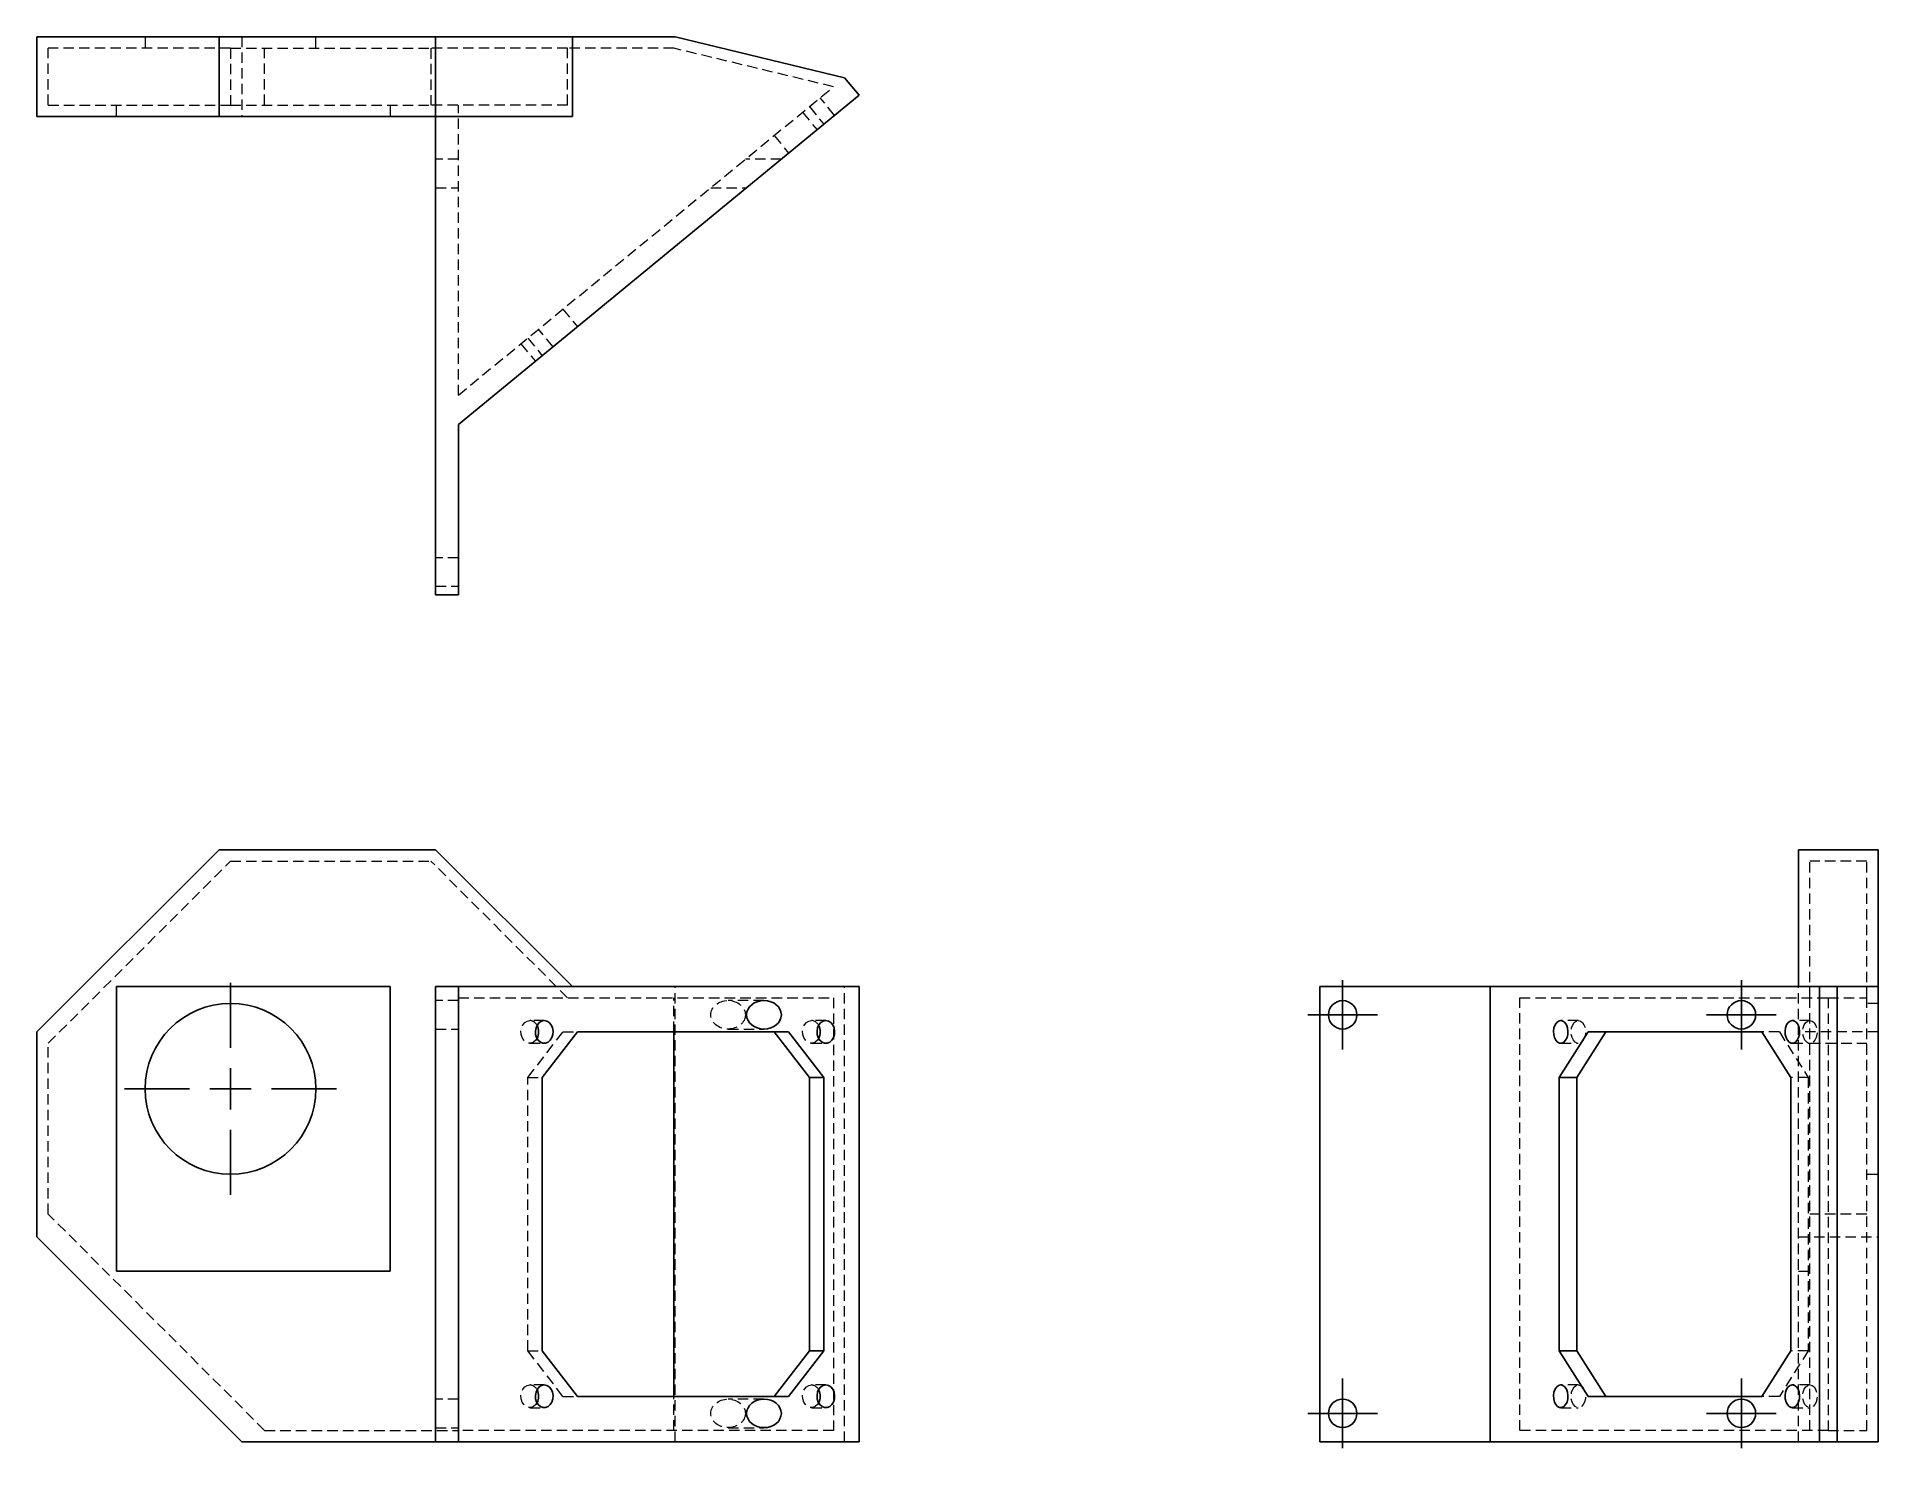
# Model space of a CAD drawing. Header units: millimetres. Extents: x 33 to 257, y 20 to 192.
import ezdxf

# ---------------------------------------------------------------- set-up
doc = ezdxf.new("R2010")
doc.units = ezdxf.units.MM
doc.linetypes.add('HIDDEN', pattern=[1.905, 1.27, -0.635])
doc.layers.add('10', color=7, linetype='Continuous')

# ---------------------------------------------------------------- blocks, each defined once
blk = doc.blocks.new('SW_CENTERMARKSYMBOL_0')
at = {"layer": '10', "color": 0}
for p, q in [((0, 5), (0, 12.89)), ((0, 0), (0, 2.5)), ((-5, 0), (-12.89, 0)), ((0, 0), (-2.5, 0)), ((0, 0), (0, -2.5)), ((0, 0), (2.5, 0)), ((5, 0), (12.89, 0)), ((0, -5), (0, -12.89))]:
    blk.add_line(p, q, dxfattribs=at)
blk = doc.blocks.new('SW_CENTERMARKSYMBOL_1')
at = {"layer": '10', "color": 0}
for p, q in [((0, 2.5), (0, 4.23)), ((0, 0), (0, 2.5)), ((-2.5, 0), (-4.23, 0)), ((0, 0), (-2.5, 0)), ((0, 0), (0, -2.5)), ((0, 0), (2.5, 0)), ((2.5, 0), (4.23, 0)), ((0, -2.5), (0, -4.23))]:
    blk.add_line(p, q, dxfattribs=at)
blk = doc.blocks.new('SW_CENTERMARKSYMBOL_2')
at = {"layer": '10', "color": 0}
for p, q in [((0, 2.5), (0, 4.23)), ((0, 0), (0, 2.5)), ((-2.5, 0), (-4.23, 0)), ((0, 0), (-2.5, 0)), ((0, 0), (0, -2.5)), ((0, 0), (2.5, 0)), ((2.5, 0), (4.23, 0)), ((0, -2.5), (0, -4.23))]:
    blk.add_line(p, q, dxfattribs=at)
blk = doc.blocks.new('SW_CENTERMARKSYMBOL_3')
at = {"layer": '10', "color": 0}
for p, q in [((0, 2.5), (0, 4.23)), ((0, 0), (0, 2.5)), ((-2.5, 0), (-4.23, 0)), ((0, 0), (-2.5, 0)), ((0, 0), (0, -2.5)), ((0, 0), (2.5, 0)), ((2.5, 0), (4.23, 0)), ((0, -2.5), (0, -4.23))]:
    blk.add_line(p, q, dxfattribs=at)
blk = doc.blocks.new('SW_CENTERMARKSYMBOL_4')
at = {"layer": '10', "color": 0}
for p, q in [((0, 2.5), (0, 4.23)), ((0, 0), (0, 2.5)), ((-2.5, 0), (-4.23, 0)), ((0, 0), (-2.5, 0)), ((0, 0), (0, -2.5)), ((0, 0), (2.5, 0)), ((2.5, 0), (4.23, 0)), ((0, -2.5), (0, -4.23))]:
    blk.add_line(p, q, dxfattribs=at)

msp = doc.modelspace()

# ---------------------------------------------------------------- linework, layer by layer
at = {"color": 7, "linetype": 'Continuous', "lineweight": 25}
for p, q in [((33, 191.95), (33, 182.25)), ((55.17, 191.95), (33, 191.95)), ((55.17, 182.25), (55.17, 191.95)), ((55.17, 191.95), (81.5, 191.95)), ((81.5, 191.95), (81.5, 182.25)), ((98.13, 191.95), (81.5, 191.95)), ((98.13, 182.25), (98.13, 191.95)), ((110.64, 191.95), (98.13, 191.95)), ((131.24, 186.97), (110.64, 191.95)), ((131.24, 186.97), (133, 184.83)), ((133, 184.83), (84.27, 144.76)), ((33, 182.25), (55.17, 182.25)), ((55.17, 182.25), (81.5, 182.25)), ((98.13, 182.25), (81.5, 182.25)), ((81.5, 182.25), (81.5, 124.05)), ((84.27, 124.05), (84.27, 144.76)), ((81.5, 124.05), (84.27, 124.05)), ((33, 70.86), (55.17, 93.03)), ((55.17, 93.03), (81.5, 93.03)), ((98.13, 76.4), (81.5, 93.03)), ((256.95, 93.03), (247.25, 93.03)), ((247.25, 76.4), (247.25, 93.03)), ((256.95, 76.4), (256.95, 93.03)), ((42.7, 76.4), (75.96, 76.4)), ((42.7, 41.76), (42.7, 76.4)), ((75.96, 76.4), (75.96, 41.76)), ((81.5, 76.4), (84.27, 76.4)), ((81.5, 20.97), (81.5, 76.4)), ((84.27, 20.97), (84.27, 76.4)), ((133, 76.4), (84.27, 76.4)), ((133, 20.97), (133, 76.4)), ((189.05, 20.97), (189.05, 76.4)), ((189.05, 76.4), (209.76, 76.4)), ((209.76, 20.97), (209.76, 76.4)), ((249.83, 76.4), (209.76, 76.4)), ((249.83, 20.97), (249.83, 76.4)), ((251.97, 76.4), (249.83, 76.4)), ((251.97, 20.97), (251.97, 76.4)), ((251.97, 76.4), (256.95, 76.4)), ((256.95, 20.97), (256.95, 76.4)), ((33, 45.91), (33, 70.86)), ((94.47, 65.31), (98.75, 70.86)), ((98.75, 70.86), (124.44, 70.86)), ((110.48, 26.51), (110.48, 70.86)), ((122.68, 70.86), (126.96, 65.31)), ((124.44, 70.86), (128.72, 65.31)), ((218.14, 65.31), (221.67, 70.86)), ((220.29, 65.31), (223.81, 70.86)), ((221.67, 70.86), (242.79, 70.86)), ((242.79, 70.86), (246.31, 65.31)), ((94.47, 32.06), (94.47, 65.31)), ((126.96, 65.31), (128.72, 65.31)), ((126.96, 65.31), (126.96, 32.06)), ((128.72, 65.31), (128.72, 32.06)), ((218.14, 32.06), (218.14, 65.31)), ((220.29, 65.31), (218.14, 65.31)), ((220.29, 32.06), (220.29, 65.31)), ((246.31, 65.31), (246.31, 32.06)), ((57.94, 20.97), (33, 45.91)), ((75.96, 41.76), (42.7, 41.76)), ((98.75, 26.51), (94.47, 32.06)), ((126.96, 32.06), (122.68, 26.51)), ((128.72, 32.06), (124.44, 26.51)), ((126.96, 32.06), (128.72, 32.06)), ((221.67, 26.51), (218.14, 32.06)), ((220.29, 32.06), (218.14, 32.06)), ((223.81, 26.51), (220.29, 32.06)), ((246.31, 32.06), (242.79, 26.51)), ((124.44, 26.51), (98.75, 26.51)), ((242.79, 26.51), (221.67, 26.51)), ((57.94, 20.97), (81.5, 20.97)), ((81.5, 20.97), (84.27, 20.97)), ((133, 20.97), (84.27, 20.97)), ((189.05, 20.97), (209.76, 20.97)), ((249.83, 20.97), (209.76, 20.97)), ((251.97, 20.97), (249.83, 20.97)), ((251.97, 20.97), (256.95, 20.97))]:
    msp.add_line(p, q, dxfattribs=at)
at = {"color": 7, "linetype": 'HIDDEN', "lineweight": 18}
for p, q in [((56.56, 190.56), (34.39, 190.56)), ((34.39, 183.64), (34.39, 190.56)), ((46.16, 191.95), (46.16, 190.56)), ((56.56, 190.56), (80.93, 190.56)), ((56.56, 190.56), (56.56, 183.64)), ((57.94, 191.95), (57.94, 182.25)), ((60.71, 183.64), (60.71, 190.56)), ((66.95, 190.56), (66.95, 191.95)), ((80.93, 190.56), (80.93, 183.64)), ((97.55, 190.56), (80.93, 190.56)), ((97.55, 183.64), (97.55, 190.56)), ((110.48, 190.56), (97.55, 190.56)), ((129.9, 185.87), (110.48, 190.56)), ((84.27, 148.35), (129.9, 185.87)), ((130.03, 182.39), (128.27, 184.53)), ((34.39, 183.64), (56.56, 183.64)), ((42.7, 182.25), (42.7, 183.64)), ((56.56, 183.64), (80.93, 183.64)), ((75.96, 183.64), (75.96, 182.25)), ((97.55, 183.64), (80.93, 183.64)), ((84.27, 148.35), (84.27, 183.64)), ((126.13, 182.77), (127.89, 180.63)), ((126.96, 183.45), (128.72, 181.31)), ((122.68, 179.93), (124.44, 177.79)), ((84.27, 177.05), (81.5, 177.05)), ((123.54, 177.05), (119.18, 177.05)), ((81.5, 173.59), (84.27, 173.59)), ((114.97, 173.59), (119.33, 173.59)), ((96.99, 158.81), (98.75, 156.67)), ((91.88, 154.6), (93.64, 152.46)), ((92.71, 155.29), (94.47, 153.14)), ((95.78, 154.22), (94.02, 156.36)), ((84.27, 128.55), (81.5, 128.55)), ((81.5, 125.09), (84.27, 125.09)), ((34.39, 69.47), (56.56, 91.64)), ((56.56, 91.64), (80.93, 91.64)), ((97.55, 75.01), (80.93, 91.64)), ((248.64, 75.01), (248.64, 91.64)), ((255.56, 91.64), (248.64, 91.64)), ((255.56, 75.01), (255.56, 91.64)), ((110.64, 20.97), (110.64, 76.4)), ((131.24, 20.97), (131.24, 76.4)), ((247.25, 20.97), (247.25, 76.4)), ((84.27, 74.67), (81.5, 74.67)), ((84.27, 75.01), (129.9, 75.01)), ((110.48, 70.86), (110.48, 75.01)), ((121.44, 74.67), (117.07, 74.67)), ((129.9, 75.01), (129.9, 22.36)), ((213.35, 75.01), (250.87, 75.01)), ((213.35, 22.36), (213.35, 75.01)), ((248.64, 22.36), (248.64, 75.01)), ((250.87, 75.01), (255.56, 75.01)), ((250.87, 75.01), (250.87, 22.36)), ((255.56, 22.36), (255.56, 75.01)), ((256.95, 74.32), (255.56, 74.32)), ((94.71, 72.24), (92.95, 72.24)), ((128.96, 72.24), (127.2, 72.24)), ((220.48, 72.24), (218.34, 72.24)), ((248.65, 72.24), (246.51, 72.24)), ((34.39, 48.69), (34.39, 69.47)), ((81.5, 71.2), (84.27, 71.2)), ((92.71, 65.31), (96.99, 70.86)), ((92.95, 69.47), (94.71, 69.47)), ((96.99, 70.86), (98.75, 70.86)), ((117.07, 71.2), (121.44, 71.2)), ((127.2, 69.47), (128.96, 69.47)), ((218.34, 69.47), (220.48, 69.47)), ((244.93, 70.86), (242.79, 70.86)), ((244.93, 70.86), (248.45, 65.31)), ((246.51, 69.47), (248.65, 69.47)), ((256.95, 70.86), (247.25, 70.86)), ((248.65, 69.47), (255.56, 69.47)), ((92.71, 32.06), (92.71, 65.31)), ((92.71, 65.31), (94.47, 65.31)), ((248.45, 65.31), (246.31, 65.31)), ((248.45, 65.31), (248.45, 32.06)), ((255.56, 53.54), (256.95, 53.54)), ((60.71, 22.36), (34.39, 48.69)), ((255.56, 48.69), (248.64, 48.69)), ((247.25, 45.91), (256.95, 45.91)), ((247.25, 41.76), (248.64, 41.76)), ((96.99, 26.51), (92.71, 32.06)), ((92.71, 32.06), (94.47, 32.06)), ((248.45, 32.06), (244.93, 26.51)), ((248.45, 32.06), (246.31, 32.06)), ((94.71, 27.9), (92.95, 27.9)), ((128.96, 27.9), (127.2, 27.9)), ((220.48, 27.9), (218.34, 27.9)), ((248.65, 27.9), (246.51, 27.9)), ((84.27, 26.17), (81.5, 26.17)), ((92.95, 25.13), (94.71, 25.13)), ((96.99, 26.51), (98.75, 26.51)), ((110.48, 22.36), (110.48, 26.51)), ((121.44, 26.17), (117.07, 26.17)), ((127.2, 25.13), (128.96, 25.13)), ((218.34, 25.13), (220.48, 25.13)), ((244.93, 26.51), (242.79, 26.51)), ((246.51, 25.13), (248.65, 25.13)), ((81.5, 22.7), (84.27, 22.7)), ((117.07, 22.7), (121.44, 22.7)), ((60.71, 22.36), (84.27, 22.36)), ((129.9, 22.36), (84.27, 22.36)), ((250.87, 22.36), (213.35, 22.36)), ((250.87, 22.36), (255.56, 22.36))]:
    msp.add_line(p, q, dxfattribs=at)
at = {"color": 7, "linetype": 'HIDDEN', "lineweight": 18, "flags": 128}
for points in [[(93.83, 70.07), (93.68, 69.84), (93.42, 69.61), (93.11, 69.49), (92.79, 69.49), (92.49, 69.61), (92.22, 69.84), (92.03, 70.16), (91.91, 70.55), (91.88, 70.96), (91.96, 71.36), (92.12, 71.72), (92.35, 72), (92.64, 72.18), (92.95, 72.24), (92.95, 72.24)], [(128.08, 70.07), (127.93, 69.84), (127.67, 69.61), (127.36, 69.49), (127.04, 69.49), (126.74, 69.61), (126.47, 69.84), (126.27, 70.16), (126.16, 70.55), (126.13, 70.96), (126.2, 71.36), (126.36, 71.72), (126.6, 72), (126.89, 72.18), (127.2, 72.24), (127.2, 72.24)], [(220.48, 72.24), (220.74, 72.18), (220.98, 72), (221.17, 71.72), (221.3, 71.36), (221.36, 70.96), (221.34, 70.55), (221.25, 70.16), (221.08, 69.84), (220.87, 69.61), (220.62, 69.49), (220.35, 69.49), (220.1, 69.61), (219.89, 69.84), (219.72, 70.16), (219.63, 70.55), (219.61, 70.96), (219.66, 71.36), (219.8, 71.72), (219.99, 72), (220.22, 72.18), (220.48, 72.24)], [(248.65, 72.24), (248.91, 72.18), (249.15, 72), (249.34, 71.72), (249.47, 71.36), (249.53, 70.96), (249.51, 70.55), (249.41, 70.16), (249.25, 69.84), (249.03, 69.61), (248.78, 69.49), (248.52, 69.49), (248.27, 69.61), (248.05, 69.84), (247.89, 70.16), (247.79, 70.55), (247.77, 70.96), (247.83, 71.36), (247.96, 71.72), (248.15, 72), (248.39, 72.18), (248.65, 72.24)], [(93.83, 25.73), (93.68, 25.5), (93.42, 25.27), (93.11, 25.14), (92.79, 25.14), (92.49, 25.27), (92.22, 25.5), (92.03, 25.82), (91.91, 26.21), (91.88, 26.62), (91.96, 27.02), (92.12, 27.38), (92.35, 27.66), (92.64, 27.84), (92.95, 27.9), (92.95, 27.9)], [(128.08, 25.73), (127.93, 25.5), (127.67, 25.27), (127.36, 25.14), (127.04, 25.14), (126.74, 25.27), (126.47, 25.5), (126.27, 25.82), (126.16, 26.21), (126.13, 26.62), (126.2, 27.02), (126.36, 27.38), (126.6, 27.66), (126.89, 27.84), (127.2, 27.9), (127.2, 27.9)], [(220.48, 27.9), (220.74, 27.84), (220.98, 27.66), (221.17, 27.38), (221.3, 27.02), (221.36, 26.62), (221.34, 26.21), (221.25, 25.82), (221.08, 25.5), (220.87, 25.27), (220.62, 25.14), (220.35, 25.14), (220.1, 25.27), (219.89, 25.5), (219.72, 25.82), (219.63, 26.21), (219.61, 26.62), (219.66, 27.02), (219.8, 27.38), (219.99, 27.66), (220.22, 27.84), (220.48, 27.9)], [(248.65, 27.9), (248.91, 27.84), (249.15, 27.66), (249.34, 27.38), (249.47, 27.02), (249.53, 26.62), (249.51, 26.21), (249.41, 25.82), (249.25, 25.5), (249.03, 25.27), (248.78, 25.14), (248.52, 25.14), (248.27, 25.27), (248.05, 25.5), (247.89, 25.82), (247.79, 26.21), (247.77, 26.62), (247.83, 27.02), (247.96, 27.38), (248.15, 27.66), (248.39, 27.84), (248.65, 27.9)]]:
    msp.add_lwpolyline(points, dxfattribs=at)
at = {"color": 7, "linetype": 'Continuous', "lineweight": 25, "flags": 128}
for points in [[(94.71, 72.24), (95.03, 72.18), (95.32, 72), (95.55, 71.72), (95.71, 71.36), (95.78, 70.96), (95.76, 70.55), (95.64, 70.16), (95.44, 69.84), (95.18, 69.61), (94.87, 69.49), (94.55, 69.49), (94.25, 69.61), (93.98, 69.84), (93.79, 70.16), (93.67, 70.55), (93.65, 70.96), (93.72, 71.36), (93.88, 71.72), (94.11, 72), (94.4, 72.18), (94.71, 72.24)], [(128.96, 72.24), (129.28, 72.18), (129.56, 72), (129.8, 71.72), (129.96, 71.36), (130.03, 70.96), (130, 70.55), (129.89, 70.16), (129.69, 69.84), (129.43, 69.61), (129.12, 69.49), (128.8, 69.49), (128.5, 69.61), (128.23, 69.84), (128.03, 70.16), (127.92, 70.55), (127.89, 70.96), (127.96, 71.36), (128.12, 71.72), (128.36, 72), (128.65, 72.18), (128.96, 72.24)], [(218.34, 72.24), (218.6, 72.18), (218.84, 72), (219.03, 71.72), (219.16, 71.36), (219.22, 70.96), (219.2, 70.55), (219.11, 70.16), (218.94, 69.84), (218.73, 69.61), (218.47, 69.49), (218.21, 69.49), (217.96, 69.61), (217.75, 69.84), (217.58, 70.16), (217.49, 70.55), (217.47, 70.96), (217.52, 71.36), (217.66, 71.72), (217.85, 72), (218.08, 72.18), (218.34, 72.24)], [(246.51, 72.24), (246.77, 72.18), (247.01, 72), (247.2, 71.72), (247.33, 71.36), (247.39, 70.96), (247.37, 70.55), (247.27, 70.16), (247.11, 69.84), (246.89, 69.61), (246.64, 69.49), (246.38, 69.49), (246.13, 69.61), (245.91, 69.84), (245.75, 70.16), (245.65, 70.55), (245.63, 70.96), (245.69, 71.36), (245.82, 71.72), (246.01, 72), (246.25, 72.18), (246.51, 72.24)], [(94.71, 27.9), (95.03, 27.84), (95.32, 27.66), (95.55, 27.38), (95.71, 27.02), (95.78, 26.62), (95.76, 26.21), (95.64, 25.82), (95.44, 25.5), (95.18, 25.27), (94.87, 25.14), (94.55, 25.14), (94.25, 25.27), (93.98, 25.5), (93.79, 25.82), (93.67, 26.21), (93.65, 26.62), (93.72, 27.02), (93.88, 27.38), (94.11, 27.66), (94.4, 27.84), (94.71, 27.9)], [(128.96, 27.9), (129.28, 27.84), (129.56, 27.66), (129.8, 27.38), (129.96, 27.02), (130.03, 26.62), (130, 26.21), (129.89, 25.82), (129.69, 25.5), (129.43, 25.27), (129.12, 25.14), (128.8, 25.14), (128.5, 25.27), (128.23, 25.5), (128.03, 25.82), (127.92, 26.21), (127.89, 26.62), (127.96, 27.02), (128.12, 27.38), (128.36, 27.66), (128.65, 27.84), (128.96, 27.9)], [(218.34, 27.9), (218.6, 27.84), (218.84, 27.66), (219.03, 27.38), (219.16, 27.02), (219.22, 26.62), (219.2, 26.21), (219.11, 25.82), (218.94, 25.5), (218.73, 25.27), (218.47, 25.14), (218.21, 25.14), (217.96, 25.27), (217.75, 25.5), (217.58, 25.82), (217.49, 26.21), (217.47, 26.62), (217.52, 27.02), (217.66, 27.38), (217.85, 27.66), (218.08, 27.84), (218.34, 27.9)], [(246.51, 27.9), (246.77, 27.84), (247.01, 27.66), (247.2, 27.38), (247.33, 27.02), (247.39, 26.62), (247.37, 26.21), (247.27, 25.82), (247.11, 25.5), (246.89, 25.27), (246.64, 25.14), (246.38, 25.14), (246.13, 25.27), (245.91, 25.5), (245.75, 25.82), (245.65, 26.21), (245.63, 26.62), (245.69, 27.02), (245.82, 27.38), (246.01, 27.66), (246.25, 27.84), (246.51, 27.9)]]:
    msp.add_lwpolyline(points, dxfattribs=at)
at = {"color": 7, "linetype": 'Continuous', "lineweight": 25}
for centre, radius in [((56.56, 63.93), 10.39), ((191.82, 72.94), 1.73), ((240.32, 72.94), 1.73), ((191.82, 24.44), 1.73), ((240.32, 24.44), 1.73)]:
    msp.add_circle(centre, radius, dxfattribs=at)
at = {"color": 7, "linetype": 'HIDDEN', "lineweight": 18}
for centre in [(92.88, 71.19), (127.13, 71.19), (92.88, 26.85), (127.13, 26.85)]:
    msp.add_arc(centre, 1.06, 25.5899, 86.0821, dxfattribs=at)
at = {"color": 7, "linetype": 'Continuous', "lineweight": 25}
for centre in [(92.32, 70.86), (126.57, 70.86), (92.32, 26.51), (126.57, 26.51)]:
    msp.add_arc(centre, 1.71, 332.4665, 27.5335, dxfattribs=at)
at = {"color": 7, "linetype": 'HIDDEN', "lineweight": 18}
for centre in [(117.07, 72.94), (117.07, 24.44)]:
    msp.add_ellipse(centre, major_axis=(2.11, 0), ratio=0.822399, dxfattribs=at)
at = {"color": 7, "linetype": 'Continuous', "lineweight": 25}
for centre in [(121.44, 72.94), (121.44, 24.44)]:
    msp.add_ellipse(centre, major_axis=(2.11, 0), ratio=0.822399, dxfattribs=at)

# ---------------------------------------------------------------- block references
at = {"layer": '10'}
for name, p in [('SW_CENTERMARKSYMBOL_0', (56.56, 63.93)), ('SW_CENTERMARKSYMBOL_4', (191.82, 72.94)), ('SW_CENTERMARKSYMBOL_3', (240.32, 72.94)), ('SW_CENTERMARKSYMBOL_2', (191.82, 24.44)), ('SW_CENTERMARKSYMBOL_1', (240.32, 24.44))]:
    msp.add_blockref(name, p, dxfattribs=at)

doc.saveas('drawing.dxf')
